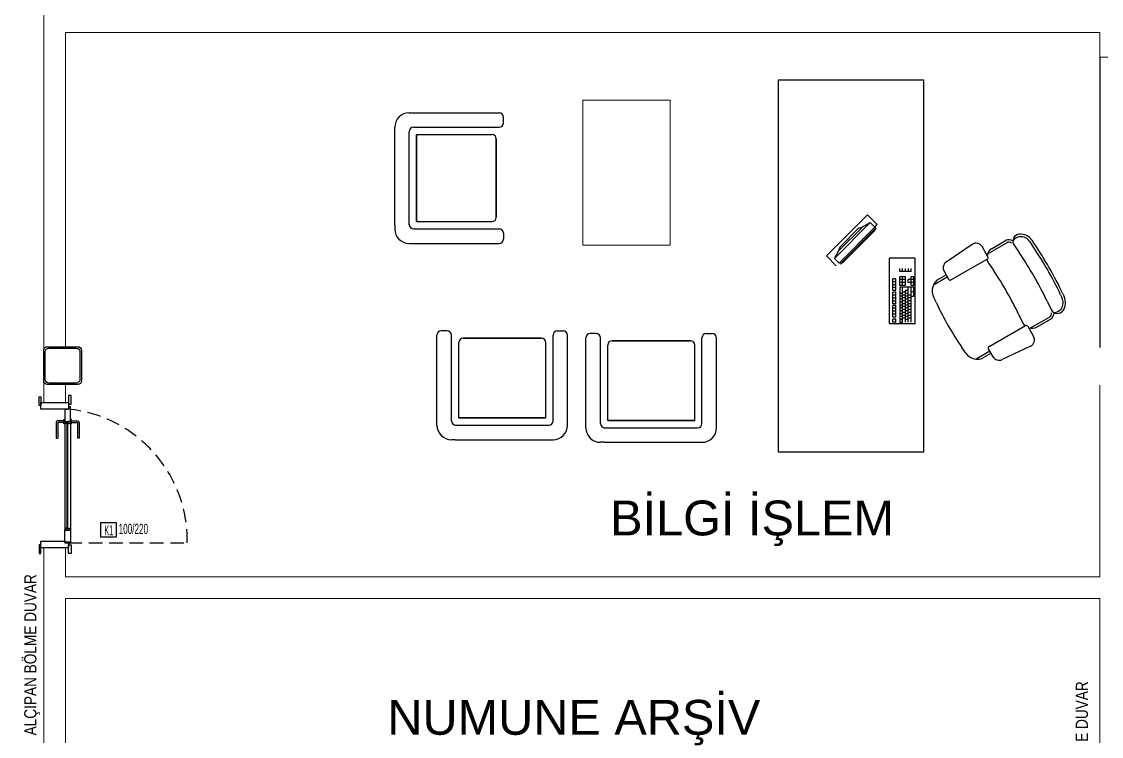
# Model space of a CAD drawing. Header units: centimetres. Extents: x 681015 to 688218, y 3995806 to 4004619.
# Drawn here: x 684186 to 684930, y 3999160 to 3999652 of the extents above; entities that cross this region are included whole.
import ezdxf
from ezdxf.enums import TextEntityAlignment as Align

# ---------------------------------------------------------------- set-up
doc = ezdxf.new("R2010")
doc.units = ezdxf.units.CM
doc.header["$LTSCALE"] = 100
doc.header["$MEASUREMENT"] = 0
doc.linetypes.add('DUZ', pattern=[500, 500])
doc.linetypes.add('HIDDEN2', pattern=[0.1875, 0.125, -0.0625])
doc.layers.get('0').update_dxf_attribs({"linetype": 'DUZ'})
doc.layers.add('0 rölöve', color=7, linetype='Continuous', true_color=0xf1380e)
for name, color, linetype in [('BA', 6, 'Continuous'), ('CAM-PER', 8, 'Continuous'), ('DUV', 4, 'Continuous'), ('kapi', 2, 'Continuous'), ('NOTASYON', 7, 'Continuous'), ('TEFRIS', 10, 'Continuous'), ('YAZI', 7, 'Continuous')]:
    doc.layers.add(name, color=color, linetype=linetype)
doc.layers.add('DOGALGAZ', color=130, linetype='Continuous', lineweight=0)
doc.layers.add('tefriş', color=8, linetype='Continuous', lineweight=18)
doc.styles.add('BAS', font='arial.ttf', dxfattribs={"height": 100})
doc.styles.add('SIMPLEX', font='turkce.shx', dxfattribs={"width": 0.65, "height": 10})
doc.styles.get("Standard").update_dxf_attribs({"font": 'arial.ttf'})

# ---------------------------------------------------------------- blocks, each defined once
blk = doc.blocks.new('NOT-1')
at = {"layer": 'NOTASYON'}
blk.add_lwpolyline([(15.7, 13.8), (15.7, 0), (0, 0), (0, 13.8)], close=True, dxfattribs=at)
at = {"layer": 'NOTASYON', "style": 'SIMPLEX', "width": 0.55}
for tag, p in [('ISIM', (1.8, -1.4)), ('BOYUT', (17.7, -1.4))]:
    blk.add_attdef(tag, text='', height=10, dxfattribs=at).set_placement(p, align=Align.BOTTOM_LEFT)

msp = doc.modelspace()

# ---------------------------------------------------------------- linework, layer by layer
at = {"color": 252}
for p, q in [((684840.95, 3999498.73), (684823.04, 3999486.54)), ((684851.55, 3999492.24), (684864.79, 3999499.84)), ((684854.67, 3999495.99), (684863.95, 3999501.31)), ((684869.9, 3999498.22), (684873.42, 3999493.05)), ((684880.76, 3999500.58), (684881.94, 3999498.85)), ((684882.16, 3999501.54), (684883.34, 3999499.8)), ((684851.8, 3999490.19), (684847.81, 3999497.15)), ((684826.37, 3999474.22), (684851.36, 3999488.55)), ((684852.3, 3999485.69), (684855.56, 3999480.9)), ((684814.28, 3999470.87), (684823.79, 3999476.32)), ((684818.16, 3999475.05), (684822.94, 3999477.79)), ((684821.57, 3999480.18), (684824.73, 3999474.67)), ((684816.28, 3999458.37), (684814.27, 3999462.6)), ((684901.95, 3999463.95), (684902.85, 3999462.06)), ((684903.49, 3999464.68), (684904.39, 3999462.78)), ((684892.65, 3999459.52), (684895.33, 3999453.88)), ((684873.14, 3999450.24), (684875.63, 3999445.01)), ((684881.2, 3999441.22), (684894.15, 3999448.65)), ((684885.72, 3999441.86), (684894.99, 3999447.18)), ((684852.64, 3999428.42), (684877.62, 3999442.75)), ((684879.26, 3999442.31), (684883.25, 3999435.35)), ((684836.5, 3999423.85), (684833.86, 3999427.72)), ((684853.15, 3999425.13), (684843.64, 3999419.68)), ((684853.99, 3999423.66), (684849.21, 3999420.92)), ((684855.36, 3999421.27), (684852.2, 3999426.79)), ((684881.15, 3999428.63), (684861.59, 3999419.33))]:
    msp.add_line(p, q, dxfattribs=at)
for centre, radius, start, end in [((684873.87, 3999500.92), 4.8, 94.23474, 214.23474), ((684874.22, 3999496.14), 9.6, 34.23474, 94.23474), ((684843.65, 3999494.76), 4.8, 29.83603, 124.23474), ((684866.33, 3999497.14), 4.8, 54.40183, 119.83603), ((684866.33, 3999497.14), 3.1, 54.40183, 119.83603), ((684875.66, 3999495.43), 8.82, 103.22157, 138.80553), ((684874.22, 3999496.14), 7.9, 34.23474, 94.23474), ((684665.08, 3999351.28), 262.3, 25.43733, 34.23474), ((684665.08, 3999351.28), 264, 25.43733, 34.23474), ((684858.25, 3999489.74), 7.2, 119.83603, 168.61474), ((684850.76, 3999489.59), 1.2, 299.83603, 29.83603), ((684665.08, 3999351.28), 252, 25.43733, 34.23474), ((684825.74, 3999482.57), 4.8, 124.23474, 209.83603), ((684858.25, 3999489.74), 7.2, 190.31516, 214.23474), ((684822.94, 3999466.72), 9.6, 119.83603, 205.43733), ((684665.08, 3999351.28), 230.4, 25.43733, 34.23474), ((684825.78, 3999475.27), 1.2, 209.83603, 299.83603), ((684895.72, 3999458.66), 7.9, 325.43733, 25.43733), ((684895.72, 3999458.66), 9.6, 325.43733, 25.43733), ((685024.34, 3999557.34), 230.4, 205.43733, 214.23474), ((684899.67, 3999455.94), 4.8, 205.43733, 325.43733), ((684895.83, 3999460.25), 8.82, 280.86653, 316.4505), ((684892.61, 3999451.34), 3.1, 299.83603, 6.10367), ((684892.61, 3999451.34), 4.8, 299.83603, 6.10367), ((684882.13, 3999448.1), 7.2, 205.43733, 229.38507), ((684878.22, 3999441.71), 1.2, 29.83603, 119.83603), ((684882.13, 3999448.1), 7.2, 251.42902, 299.83603), ((684879.09, 3999432.97), 4.8, 295.43733, 29.83603), ((684844.43, 3999429.25), 9.6, 214.23474, 299.83603), ((684853.24, 3999427.38), 1.2, 119.83603, 209.83603), ((684859.52, 3999423.66), 4.8, 209.83603, 295.43733)]:
    msp.add_arc(centre, radius, start, end, dxfattribs=at)
at = {"layer": 'BA'}
for points in [[(684203.54, 3999428.21), (684224.54, 3999428.21, -0.414214), (684227.04, 3999425.71), (684227.04, 3999404.71, -0.414214), (684224.54, 3999402.21), (684203.54, 3999402.21, -0.414214), (684201.04, 3999404.71), (684201.04, 3999425.71, -0.414214)], [(684204.54, 3999427.2), (684223.54, 3999427.2, -0.414214), (684226.04, 3999424.7), (684226.04, 3999405.71, -0.414214), (684223.54, 3999403.21), (684204.54, 3999403.21, -0.414214), (684202.04, 3999405.71), (684202.04, 3999424.7, -0.414214)]]:
    msp.add_lwpolyline(points, format="xyb", close=True, dxfattribs=at)
at = {"layer": 'CAM-PER'}
msp.add_line((684929.04, 3999627.71), (684929.04, 3999427.71), dxfattribs=at)
at = {"layer": 'DOGALGAZ'}
for p, q in [((684201.04, 3999389.71), (684201.04, 3999914.71)), ((684216.04, 3999427.71), (684216.04, 3999644.71)), ((684929.04, 3999644.71), (684216.04, 3999644.71)), ((684929.04, 3999627.71), (684929.04, 3999644.71)), ((684944.04, 3999627.71), (684929.04, 3999627.71)), ((684216.04, 3999389.71), (684216.04, 3999401.71)), ((684929.04, 3999269.71), (684929.04, 3999401.71)), ((684201.04, 3999154.71), (684201.04, 3999289.71)), ((684216.04, 3999269.71), (684216.04, 3999289.71)), ((684929.04, 3999269.71), (684216.04, 3999269.71)), ((684929.04, 3999254.71), (684216.04, 3999254.71)), ((684216.04, 3999154.71), (684216.04, 3999254.71)), ((684929.04, 3999034.71), (684929.04, 3999254.71))]:
    msp.add_line(p, q, dxfattribs=at)
at = {"layer": 'DUV', "lineweight": -2}
for p, q in [((684201.04, 3999389.71), (684216.04, 3999389.71)), ((684216.04, 3999289.71), (684201.04, 3999289.71))]:
    msp.add_line(p, q, dxfattribs=at)
at = {"layer": 'kapi'}
for points in [[(684199.04, 3999387.71), (684197.84, 3999387.71), (684197.84, 3999393.71), (684199.04, 3999393.71)], [(684218.04, 3999388.71), (684220.04, 3999388.71), (684220.04, 3999394.71), (684218.04, 3999394.71)], [(684199.04, 3999389.71), (684218.04, 3999389.71), (684218.04, 3999385.21), (684199.04, 3999385.21)], [(684215.54, 3999384.96), (684215.54, 3999376.71), (684219.54, 3999376.71), (684219.54, 3999386.71), (684218.04, 3999386.71), (684218.04, 3999384.96), (684215.54, 3999384.96)], [(684215.54, 3999375.18), (684214.96, 3999375.18), (684214.96, 3999378.03), (684215.54, 3999378.03)], [(684215.79, 3999376.71), (684217.29, 3999376.71), (684217.29, 3999375.21), (684216.29, 3999375.21), (684215.79, 3999375.71)], [(684219.29, 3999376.71), (684217.79, 3999376.71), (684217.79, 3999375.21), (684218.79, 3999375.21), (684219.29, 3999375.71)], [(684219.54, 3999375.18), (684220.11, 3999375.18), (684220.11, 3999378.03), (684219.54, 3999378.03)], [(684215.54, 3999301.71), (684219.54, 3999301.71), (684219.54, 3999293.46), (684215.54, 3999293.46)], [(684215.79, 3999301.71), (684217.29, 3999301.71), (684217.29, 3999303.21), (684216.29, 3999303.21), (684215.79, 3999302.71)], [(684219.29, 3999301.71), (684217.79, 3999301.71), (684217.79, 3999303.21), (684218.79, 3999303.21), (684219.29, 3999302.71)], [(684199.04, 3999291.71), (684197.84, 3999291.71), (684197.84, 3999285.71), (684199.04, 3999285.71)], [(684218.04, 3999293.21), (684218.04, 3999289.71), (684199.04, 3999289.71), (684199.04, 3999294.21), (684215.54, 3999294.21), (684215.54, 3999293.21)], [(684218.04, 3999291.71), (684220.04, 3999291.71), (684220.04, 3999285.71), (684218.04, 3999285.71)]]:
    msp.add_lwpolyline(points, close=True, dxfattribs=at)
at = {"layer": 'kapi', "linetype": 'HIDDEN2', "ltscale": 0.75}
msp.add_lwpolyline([(684218.04, 3999293.21), (684300.03, 3999293.21, 0.389764), (684218.04, 3999385.21)], format="xyb", dxfattribs=at)
at = {"layer": 'kapi'}
for points in [[(684214.96, 3999377.21), (684211.04, 3999377.21, 0.414214), (684209.54, 3999375.71), (684209.54, 3999365.21), (684210.74, 3999365.21)], [(684214.96, 3999376.01), (684211.04, 3999376.01, 0.414214), (684210.74, 3999375.71), (684210.74, 3999365.21)], [(684220.11, 3999377.21), (684224.04, 3999377.21, -0.414214), (684225.54, 3999375.71), (684225.54, 3999365.21), (684224.34, 3999365.21)], [(684220.11, 3999376.01), (684224.04, 3999376.01, -0.414214), (684224.34, 3999375.71), (684224.34, 3999365.21)]]:
    msp.add_lwpolyline(points, format="xyb", dxfattribs=at)
for points in [[(684215.54, 3999376.71), (684215.54, 3999301.71)], [(684217.29, 3999301.71), (684217.29, 3999376.71)], [(684217.79, 3999301.71), (684217.79, 3999376.71)], [(684219.54, 3999376.71), (684219.54, 3999301.71)]]:
    msp.add_lwpolyline(points, dxfattribs=at)
msp.add_circle((684218.58, 3999292.98), 0.484, dxfattribs=at)
at = {"layer": 'TEFRIS', "color": 252}
for p, q in [((684453, 3999589.37), (684515, 3999589.37)), ((684443, 3999511.87), (684443, 3999579.37)), ((684456, 3999579.37), (684515, 3999579.37)), ((684518, 3999582.37), (684518, 3999586.37)), ((684453, 3999511.87), (684453, 3999576.37)), ((684458, 3999574.37), (684510, 3999574.37)), ((684458, 3999514.37), (684458, 3999574.37)), ((684458, 3999574.37), (684458, 3999514.37)), ((684458, 3999574.37), (684510, 3999574.37)), ((684513, 3999517.37), (684513, 3999571.37)), ((684513, 3999571.37), (684513, 3999517.37)), ((684453, 3999511.87), (684453, 3999512.37)), ((684458, 3999514.37), (684510, 3999514.37)), ((684458, 3999514.37), (684510, 3999514.37)), ((684443, 3999511.87), (684443, 3999509.37)), ((684456, 3999509.37), (684515, 3999509.37)), ((684518, 3999506.37), (684518, 3999502.37)), ((684453, 3999499.37), (684515, 3999499.37)), ((684479.11, 3999439.17), (684475.11, 3999439.17)), ((684555.11, 3999439.17), (684559.11, 3999439.17)), ((684472.11, 3999374.17), (684472.11, 3999436.17)), ((684482.11, 3999377.17), (684482.11, 3999436.17)), ((684487.11, 3999379.17), (684487.11, 3999431.17)), ((684487.11, 3999379.17), (684487.11, 3999431.17)), ((684490.11, 3999434.17), (684544.11, 3999434.17)), ((684544.11, 3999434.17), (684490.11, 3999434.17)), ((684547.11, 3999379.17), (684547.11, 3999431.17)), ((684547.11, 3999379.17), (684547.11, 3999431.17)), ((684552.11, 3999377.17), (684552.11, 3999436.17)), ((684562.11, 3999374.17), (684562.11, 3999436.17)), ((684574.76, 3999372.36), (684574.76, 3999434.36)), ((684581.76, 3999437.36), (684577.76, 3999437.36)), ((684584.76, 3999375.36), (684584.76, 3999434.36)), ((684592.76, 3999432.36), (684646.76, 3999432.36)), ((684646.76, 3999432.36), (684592.76, 3999432.36)), ((684654.76, 3999375.36), (684654.76, 3999434.36)), ((684657.76, 3999437.36), (684661.76, 3999437.36)), ((684664.76, 3999372.36), (684664.76, 3999434.36)), ((684589.76, 3999377.36), (684589.76, 3999429.36)), ((684589.76, 3999377.36), (684589.76, 3999429.36)), ((684649.76, 3999377.36), (684649.76, 3999429.36)), ((684649.76, 3999377.36), (684649.76, 3999429.36)), ((684487.11, 3999379.17), (684547.11, 3999379.17)), ((684547.11, 3999379.17), (684487.11, 3999379.17)), ((684484.61, 3999374.17), (684549.11, 3999374.17)), ((684484.61, 3999374.17), (684485.11, 3999374.17)), ((684587.26, 3999372.36), (684651.76, 3999372.36)), ((684587.26, 3999372.36), (684587.76, 3999372.36)), ((684589.76, 3999377.36), (684649.76, 3999377.36)), ((684649.76, 3999377.36), (684589.76, 3999377.36)), ((684484.61, 3999364.17), (684482.11, 3999364.17)), ((684484.61, 3999364.17), (684552.11, 3999364.17)), ((684587.26, 3999362.36), (684584.76, 3999362.36)), ((684587.26, 3999362.36), (684654.76, 3999362.36))]:
    msp.add_line(p, q, dxfattribs=at)
for centre, radius, start, end in [((684453, 3999579.37), 10, 90, 180), ((684515, 3999586.37), 3, 0, 90), ((684456, 3999576.37), 3, 90, 180), ((684515, 3999582.37), 3, 270, 0), ((684510, 3999571.37), 3, 0, 90), ((684510, 3999571.37), 3, 0, 90), ((684456, 3999512.37), 3, 180, 270), ((684510, 3999517.37), 3, 270, 0), ((684510, 3999517.37), 3, 270, 0), ((684453, 3999509.37), 10, 180, 270), ((684515, 3999506.37), 3, 0, 90), ((684515, 3999502.37), 3, 270, 0), ((684475.11, 3999436.17), 3, 90, 180), ((684479.11, 3999436.17), 3, 0, 90), ((684555.11, 3999436.17), 3, 90, 180), ((684559.11, 3999436.17), 3, 0, 90), ((684490.11, 3999431.17), 3, 90, 180), ((684490.11, 3999431.17), 3, 90, 180), ((684544.11, 3999431.17), 3, 0, 90), ((684544.11, 3999431.17), 3, 0, 90), ((684577.76, 3999434.36), 3, 90, 180), ((684581.76, 3999434.36), 3, 0, 90), ((684592.76, 3999429.36), 3, 90, 180), ((684592.76, 3999429.36), 3, 90, 180), ((684646.76, 3999429.36), 3, 0, 90), ((684646.76, 3999429.36), 3, 0, 90), ((684657.76, 3999434.36), 3, 90, 180), ((684661.76, 3999434.36), 3, 0, 90), ((684482.11, 3999374.17), 10, 180, 270), ((684485.11, 3999377.17), 3, 180, 270), ((684549.11, 3999377.17), 3, 270, 0), ((684552.11, 3999374.17), 10, 270, 0), ((684584.76, 3999372.36), 10, 180, 270), ((684587.76, 3999375.36), 3, 180, 270), ((684651.76, 3999375.36), 3, 270, 0), ((684654.76, 3999372.36), 10, 270, 0)]:
    msp.add_arc(centre, radius, start, end, dxfattribs=at)
at = {"layer": 'tefriş', "color": 8, "lineweight": -2, "ltscale": 15}
for points in [[(684707.39, 3999355.64), (684707.39, 3999611.99), (684807.39, 3999611.99), (684807.39, 3999355.64), (684707.39, 3999355.64)], [(684773.84, 3999510.64), (684775.53, 3999512.33), (684768.83, 3999519.03), (684740.54, 3999490.75), (684747.24, 3999484.05)], [(684770.76, 3999513.71), (684746.01, 3999488.96)], [(684749.21, 3999485.77), (684746.01, 3999488.96), (684749.15, 3999494.44), (684750, 3999497.13), (684762.73, 3999509.86), (684765.41, 3999510.71), (684770.76, 3999513.71), (684773.96, 3999510.52)], [(684749.15, 3999494.44), (684765.28, 3999510.58)], [(684749.21, 3999485.77), (684773.96, 3999510.52)], [(684773.96, 3999510.52), (684774.67, 3999509.81), (684773.6, 3999508.04), (684751.69, 3999486.12), (684749.92, 3999485.06)], [(684774.67, 3999509.81), (684749.92, 3999485.06)], [(684750, 3999497.13), (684762.73, 3999509.86)], [(684765.28, 3999510.58), (684765.41, 3999510.71)], [(684788.36, 3999474.93), (684786.39, 3999474.93)], [(684786.39, 3999472.93), (684786.39, 3999474.93)], [(684788.36, 3999472.93), (684788.36, 3999474.93)], [(684791.08, 3999480.1), (684791.08, 3999482.1)], [(684793.06, 3999480.1), (684791.08, 3999480.1)], [(684791.08, 3999474.42), (684791.08, 3999476.42)], [(684793.06, 3999476.42), (684791.08, 3999476.42)], [(684793.06, 3999480.1), (684793.06, 3999482.1)], [(684795.03, 3999480.1), (684793.06, 3999480.1)], [(684793.06, 3999474.42), (684793.06, 3999476.42)], [(684795.03, 3999476.42), (684793.06, 3999476.42)], [(684795.03, 3999480.1), (684795.03, 3999482.1)], [(684795.03, 3999474.42), (684795.03, 3999476.42)], [(684797.04, 3999480.1), (684795.07, 3999480.1)], [(684797.04, 3999480.1), (684797.04, 3999482.1)], [(684799.02, 3999480.1), (684797.04, 3999480.1)], [(684798.89, 3999474.43), (684798.89, 3999476.43)], [(684800.86, 3999476.43), (684798.89, 3999476.43)], [(684799.02, 3999480.1), (684799.02, 3999482.1)], [(684800.86, 3999474.43), (684800.86, 3999476.43)], [(684786.39, 3999470.93), (684786.39, 3999472.93)], [(684788.36, 3999472.93), (684786.39, 3999472.93)], [(684788.36, 3999470.93), (684786.39, 3999470.93)], [(684786.39, 3999468.93), (684786.39, 3999470.93)], [(684788.36, 3999468.93), (684786.39, 3999468.93)], [(684786.39, 3999466.93), (684786.39, 3999468.93)], [(684788.36, 3999470.93), (684788.36, 3999472.93)], [(684788.36, 3999468.93), (684788.36, 3999470.93)], [(684788.36, 3999466.93), (684788.36, 3999468.93)], [(684791, 3999469.16), (684791, 3999465.16)], [(684792.97, 3999469.16), (684791, 3999469.16)], [(684793.06, 3999474.42), (684791.08, 3999474.42)], [(684791.08, 3999472.42), (684791.08, 3999474.42)], [(684791.08, 3999470.42), (684791.08, 3999472.42)], [(684793.06, 3999472.42), (684791.08, 3999472.42)], [(684793.06, 3999470.42), (684791.08, 3999470.42)], [(684792.97, 3999465.16), (684792.97, 3999469.16)], [(684796.91, 3999469.16), (684792.97, 3999469.16)], [(684793.06, 3999472.42), (684793.06, 3999474.42)], [(684795.03, 3999474.42), (684793.06, 3999474.42)], [(684793.06, 3999470.42), (684793.06, 3999472.42)], [(684795.03, 3999472.42), (684793.06, 3999472.42)], [(684795.03, 3999470.42), (684793.06, 3999470.42)], [(684795.03, 3999472.42), (684795.03, 3999474.42)], [(684795.03, 3999470.42), (684795.03, 3999472.42)], [(684796.91, 3999472.43), (684796.91, 3999474.43)], [(684798.89, 3999474.43), (684796.91, 3999474.43)], [(684798.89, 3999472.43), (684796.91, 3999472.43)], [(684796.91, 3999467.16), (684796.91, 3999469.16)], [(684798.89, 3999469.16), (684796.91, 3999469.16)], [(684798.89, 3999472.43), (684798.89, 3999474.43)], [(684800.86, 3999474.43), (684798.89, 3999474.43)], [(684798.89, 3999470.43), (684798.89, 3999472.43)], [(684800.86, 3999472.43), (684798.89, 3999472.43)], [(684800.86, 3999470.43), (684798.89, 3999470.43)], [(684798.89, 3999466.33), (684798.89, 3999469.16)], [(684800.86, 3999469.16), (684798.89, 3999469.16)], [(684800.86, 3999472.43), (684800.86, 3999474.43)], [(684800.86, 3999470.43), (684800.86, 3999472.43)], [(684800.86, 3999466.33), (684800.86, 3999469.16)], [(684788.36, 3999466.93), (684786.39, 3999466.93)], [(684786.39, 3999463.71), (684786.39, 3999465.71)], [(684788.36, 3999465.71), (684786.39, 3999465.71)], [(684786.39, 3999461.71), (684786.39, 3999463.71)], [(684788.36, 3999463.71), (684786.39, 3999463.71)], [(684786.39, 3999459.71), (684786.39, 3999461.71)], [(684788.36, 3999461.71), (684786.39, 3999461.71)], [(684788.36, 3999463.71), (684788.36, 3999465.71)], [(684788.36, 3999461.71), (684788.36, 3999463.71)], [(684788.36, 3999459.71), (684788.36, 3999461.71)], [(684791, 3999465.16), (684791, 3999463.16)], [(684791, 3999465.16), (684792.97, 3999465.16)], [(684791, 3999463.16), (684791, 3999461.16)], [(684791, 3999463.16), (684792.97, 3999463.16)], [(684791, 3999461.16), (684791, 3999459.16)], [(684791, 3999461.16), (684792.97, 3999461.16)], [(684792.97, 3999463.16), (684792.97, 3999465.16)], [(684792.97, 3999461.16), (684792.97, 3999463.16)], [(684792.97, 3999459.16), (684792.97, 3999461.16)], [(684793.01, 3999466.06), (684794.94, 3999466.06)], [(684793.01, 3999464.06), (684794.94, 3999464.06)], [(684793.01, 3999462.06), (684794.94, 3999462.06)], [(684793.01, 3999460.06), (684794.94, 3999460.06)], [(684794.94, 3999467.16), (684794.94, 3999467.18)], [(684794.94, 3999466.06), (684794.94, 3999467.16)], [(684794.94, 3999467.16), (684796.91, 3999467.16)], [(684794.94, 3999464.06), (684794.94, 3999466.06)], [(684794.94, 3999462.06), (684794.94, 3999464.06)], [(684794.94, 3999460.06), (684794.94, 3999462.06)], [(684794.94, 3999458.06), (684794.94, 3999460.06)], [(684794.98, 3999465.16), (684796.91, 3999465.16)], [(684794.98, 3999463.16), (684796.91, 3999463.16)], [(684794.98, 3999461.16), (684796.91, 3999461.16)], [(684796.91, 3999465.16), (684796.91, 3999467.16)], [(684796.91, 3999464.06), (684796.91, 3999465.16)], [(684796.91, 3999463.16), (684796.91, 3999464.06)], [(684796.91, 3999464.06), (684798.89, 3999464.06)], [(684796.91, 3999462.06), (684796.91, 3999463.16)], [(684796.91, 3999461.16), (684796.91, 3999462.06)], [(684796.91, 3999462.06), (684798.89, 3999462.06)], [(684796.91, 3999460.06), (684796.91, 3999461.16)], [(684796.91, 3999459.16), (684796.91, 3999460.06)], [(684796.91, 3999460.06), (684798.89, 3999460.06)], [(684798.88, 3999466.33), (684798.89, 3999466.33)], [(684798.88, 3999463.07), (684798.89, 3999463.07)], [(684798.89, 3999464.06), (684798.89, 3999466.33)], [(684798.89, 3999466.33), (684800.85, 3999466.33)], [(684798.89, 3999463.07), (684798.89, 3999464.06)], [(684798.89, 3999464.06), (684798.89, 3999464.06)], [(684798.89, 3999462.06), (684798.89, 3999463.07)], [(684798.89, 3999463.07), (684800.85, 3999463.07)], [(684798.89, 3999460.06), (684798.89, 3999462.06)], [(684798.89, 3999462.06), (684798.89, 3999462.06)], [(684798.89, 3999460.06), (684798.89, 3999460.06)], [(684798.89, 3999458.06), (684798.89, 3999460.06)], [(684800.86, 3999463.07), (684800.86, 3999466.33)], [(684786.39, 3999457.71), (684786.39, 3999459.71)], [(684788.36, 3999459.71), (684786.39, 3999459.71)], [(684788.36, 3999457.71), (684786.39, 3999457.71)], [(684788.36, 3999456.68), (684786.39, 3999456.68)], [(684786.39, 3999454.68), (684786.39, 3999456.68)], [(684786.39, 3999452.68), (684786.39, 3999454.68)], [(684788.36, 3999454.68), (684786.39, 3999454.68)], [(684786.39, 3999450.68), (684786.39, 3999452.68)], [(684788.36, 3999452.68), (684786.39, 3999452.68)], [(684788.36, 3999457.71), (684788.36, 3999459.71)], [(684788.36, 3999454.68), (684788.36, 3999456.68)], [(684788.36, 3999452.68), (684788.36, 3999454.68)], [(684788.36, 3999450.68), (684788.36, 3999452.68)], [(684791, 3999459.16), (684791, 3999457.16)], [(684791, 3999459.16), (684792.97, 3999459.16)], [(684791, 3999457.16), (684791, 3999455.16)], [(684791, 3999457.16), (684792.97, 3999457.16)], [(684791, 3999455.16), (684791, 3999453.16)], [(684791, 3999455.16), (684792.97, 3999455.16)], [(684791, 3999453.16), (684791, 3999451.16)], [(684791, 3999453.16), (684792.97, 3999453.16)], [(684792.97, 3999457.16), (684792.97, 3999459.16)], [(684792.97, 3999455.16), (684792.97, 3999457.16)], [(684792.97, 3999453.16), (684792.97, 3999455.16)], [(684792.97, 3999451.16), (684792.97, 3999453.16)], [(684793.01, 3999458.06), (684794.94, 3999458.06)], [(684793.01, 3999456.06), (684794.94, 3999456.06)], [(684793.01, 3999454.06), (684794.94, 3999454.06)], [(684794.94, 3999456.06), (684794.94, 3999458.06)], [(684794.94, 3999454.06), (684794.94, 3999456.06)], [(684794.94, 3999452.06), (684794.94, 3999454.06)], [(684794.98, 3999459.16), (684796.91, 3999459.16)], [(684794.98, 3999457.16), (684796.91, 3999457.16)], [(684794.98, 3999455.16), (684796.91, 3999455.16)], [(684794.98, 3999453.16), (684796.91, 3999453.16)], [(684796.91, 3999458.06), (684796.91, 3999459.16)], [(684796.91, 3999457.16), (684796.91, 3999458.06)], [(684796.91, 3999458.06), (684798.89, 3999458.06)], [(684796.91, 3999456.06), (684796.91, 3999457.16)], [(684796.91, 3999455.16), (684796.91, 3999456.06)], [(684796.91, 3999456.06), (684798.89, 3999456.06)], [(684796.91, 3999454.06), (684796.91, 3999455.16)], [(684796.91, 3999453.16), (684796.91, 3999454.06)], [(684796.91, 3999454.06), (684798.89, 3999454.06)], [(684796.91, 3999452.06), (684796.91, 3999453.16)], [(684798.89, 3999456.06), (684798.89, 3999458.06)], [(684798.89, 3999458.06), (684798.89, 3999458.06)], [(684798.89, 3999454.06), (684798.89, 3999456.06)], [(684798.89, 3999456.06), (684798.89, 3999456.06)], [(684798.89, 3999454.06), (684798.89, 3999454.06)], [(684798.89, 3999452.06), (684798.89, 3999454.06)], [(684788.36, 3999450.68), (684786.39, 3999450.68)], [(684786.39, 3999448.68), (684786.39, 3999450.68)], [(684788.36, 3999448.68), (684786.39, 3999448.68)], [(684786.39, 3999445.18), (684786.39, 3999447.18)], [(684788.36, 3999447.18), (684786.39, 3999447.18)], [(684788.36, 3999445.18), (684786.39, 3999445.18)], [(684788.36, 3999448.68), (684788.36, 3999450.68)], [(684788.36, 3999445.18), (684788.36, 3999447.18)], [(684791, 3999451.16), (684791, 3999449.16)], [(684791, 3999451.16), (684792.97, 3999451.16)], [(684791, 3999449.16), (684792.97, 3999449.16)], [(684791, 3999449.16), (684791, 3999447.16)], [(684791, 3999447.16), (684791, 3999445.16)], [(684791, 3999447.16), (684792.97, 3999447.16)], [(684791, 3999445.16), (684792.97, 3999445.16)], [(684792.97, 3999449.16), (684792.97, 3999451.16)], [(684792.97, 3999447.16), (684792.97, 3999449.16)], [(684792.97, 3999445.16), (684792.97, 3999447.16)], [(684793.01, 3999452.06), (684794.94, 3999452.06)], [(684793.01, 3999450.06), (684794.94, 3999450.06)], [(684793.01, 3999448.06), (684794.94, 3999448.06)], [(684794.94, 3999450.06), (684794.94, 3999452.06)], [(684794.94, 3999448.06), (684794.94, 3999450.06)], [(684794.94, 3999448.06), (684794.98, 3999448.06)], [(684794.94, 3999445.16), (684794.94, 3999448.06)], [(684794.98, 3999451.16), (684796.91, 3999451.16)], [(684794.98, 3999449.16), (684796.91, 3999449.16)], [(684794.98, 3999447.16), (684796.91, 3999447.16)], [(684796.91, 3999451.16), (684796.91, 3999452.06)], [(684796.91, 3999452.06), (684798.89, 3999452.06)], [(684796.91, 3999450.06), (684796.91, 3999451.16)], [(684796.91, 3999449.16), (684796.91, 3999450.06)], [(684796.91, 3999450.06), (684798.89, 3999450.06)], [(684796.91, 3999448.06), (684796.91, 3999449.16)], [(684796.91, 3999449.16), (684796.95, 3999449.16)], [(684796.91, 3999447.16), (684796.91, 3999448.06)], [(684796.91, 3999448.06), (684798.89, 3999448.06)], [(684796.91, 3999445.16), (684796.91, 3999447.16)], [(684796.91, 3999447.16), (684796.95, 3999447.16)], [(684798.89, 3999452.06), (684798.89, 3999452.06)], [(684798.89, 3999450.06), (684798.89, 3999452.06)], [(684798.89, 3999448.06), (684798.89, 3999450.06)], [(684798.89, 3999450.06), (684798.89, 3999450.06)], [(684798.89, 3999448.06), (684798.89, 3999448.06)], [(684798.89, 3999445.16), (684798.89, 3999448.06)]]:
    msp.add_lwpolyline(points, dxfattribs=at)
at = {"layer": 'tefriş', "color": 252}
msp.add_lwpolyline([(684572.72, 3999498.15), (684572.72, 3999598.15), (684632.72, 3999598.15), (684632.72, 3999498.15), (684572.72, 3999498.15)], dxfattribs=at)
at = {"layer": 'tefriş', "color": 8, "lineweight": -2, "ltscale": 15}
msp.add_lwpolyline([(684783.76, 3999489.16), (684783.76, 3999444.16), (684801.76, 3999444.16), (684801.76, 3999489.16)], close=True, dxfattribs=at)

# ---------------------------------------------------------------- block references
at = {"layer": 'NOTASYON'}
ref = msp.add_blockref('NOT-1', (684240.28, 3999306.82), dxfattribs=dict(at, xscale=-0.7000000001862645, yscale=0.7000000001862645, zscale=0.7, rotation=180))
ref.add_attrib('BOYUT', '100/220', dxfattribs={"height": 7, "style": 'SIMPLEX', "width": 0.6}).set_placement((684252.7, 3999297.12), align=Align.BOTTOM_LEFT)
ref.add_attrib('ISIM', 'K1', dxfattribs={"height": 7, "style": 'SIMPLEX', "width": 0.55}).set_placement((684242.8, 3999296.12), align=Align.BOTTOM_LEFT)

# ---------------------------------------------------------------- texts
at = {"layer": '0 rölöve', "color": 252}
for s, p in [('BİLGİ İŞLEM', (684591.45, 3999298.22)), ('NUMUNE ARŞİV', (684437.91, 3999160.87))]:
    msp.add_text(s, height=24, dxfattribs=at).set_placement(p)
at = {"layer": 'YAZI', "style": 'BAS', "width": 0.8}
for p in [(684196.04, 3999160.42), (684920.74, 3999086.61)]:
    msp.add_text('ALÇIPAN BÖLME DUVAR ', height=8.4, rotation=90, dxfattribs=at).set_placement(p)

doc.saveas('drawing.dxf')
